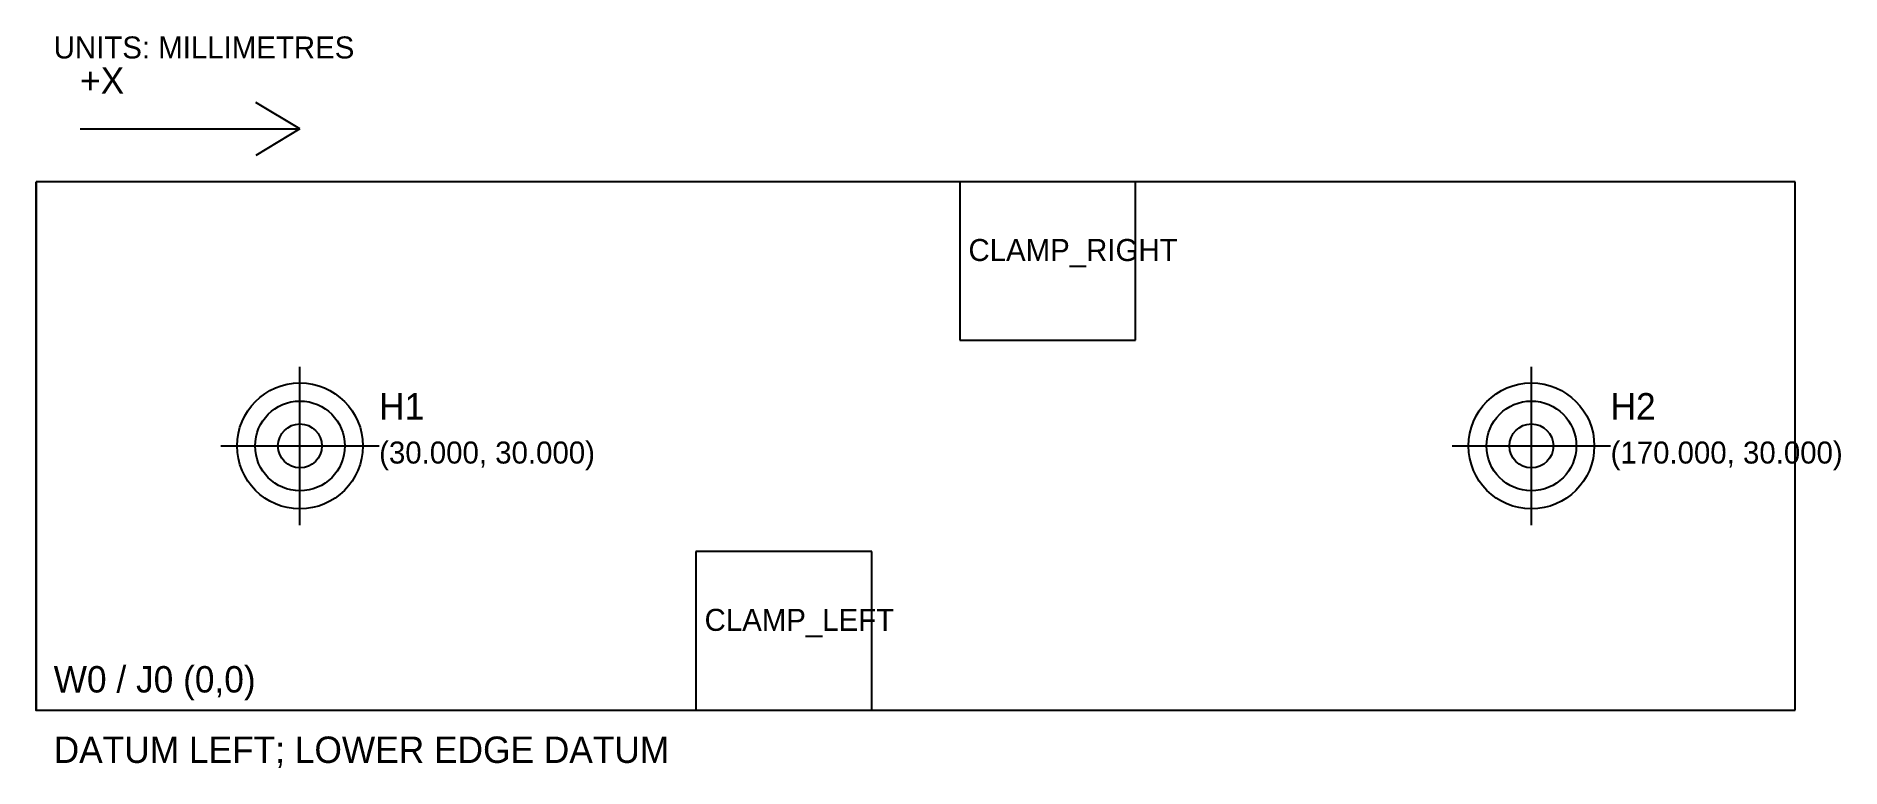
# Model space of a CAD drawing. Header units: millimetres. Extents: x 0 to 205, y -7 to 77.
import ezdxf

# ---------------------------------------------------------------- set-up
doc = ezdxf.new("R2010")
doc.units = ezdxf.units.MM
for name, color, linetype in [('ANNOTATIONS', 7, 'CONTINUOUS'), ('BODY_SEATS', 3, 'CONTINUOUS'), ('DATUMS', 4, 'CONTINUOUS'), ('FLANGE_POCKETS', 5, 'CONTINUOUS'), ('KEEPOUTS', 2, 'CONTINUOUS'), ('PILOT_HOLES', 1, 'CONTINUOUS'), ('WORKPIECE', 8, 'CONTINUOUS')]:
    doc.layers.add(name, color=color, linetype=linetype)

msp = doc.modelspace()

# ---------------------------------------------------------------- linework, layer by layer
at = {"layer": 'ANNOTATIONS'}
for p, q in [((30, 66), (25, 69)), ((5, 66), (30, 66)), ((30, 66), (25, 63))]:
    msp.add_line(p, q, dxfattribs=at)
at = {"layer": 'BODY_SEATS'}
for centre in [(30, 30), (170, 30)]:
    msp.add_circle(centre, 5.1, dxfattribs=at)
at = {"layer": 'DATUMS'}
for q in [(0, 60), (200, 0)]:
    msp.add_line((0, 0), q, dxfattribs=at)
msp.add_point((0, 0), dxfattribs=at)
at = {"layer": 'FLANGE_POCKETS'}
for centre in [(30, 30), (170, 30)]:
    msp.add_circle(centre, 7.15, dxfattribs=at)
at = {"layer": 'KEEPOUTS'}
for p, q in [((125, 60), (105, 60)), ((105, 60), (105, 42)), ((125, 42), (125, 60)), ((105, 42), (125, 42)), ((95, 18), (75, 18)), ((75, 18), (75, 0)), ((95, 0), (95, 18)), ((75, 0), (95, 0))]:
    msp.add_line(p, q, dxfattribs=at)
at = {"layer": 'PILOT_HOLES'}
for p, q in [((30, 21), (30, 39)), ((170, 21), (170, 39)), ((21, 30), (39, 30)), ((161, 30), (179, 30))]:
    msp.add_line(p, q, dxfattribs=at)
for centre in [(30, 30), (170, 30)]:
    msp.add_circle(centre, 2.5, dxfattribs=at)
for p in [(30, 30), (170, 30)]:
    msp.add_point(p, dxfattribs=at)
at = {"layer": 'WORKPIECE'}
for p, q in [((200, 60), (0, 60)), ((0, 60), (0, 0)), ((200, 0), (200, 60)), ((0, 0), (200, 0))]:
    msp.add_line(p, q, dxfattribs=at)

# ---------------------------------------------------------------- texts
at = {"layer": 'ANNOTATIONS'}
for s, height, p in [('UNITS: MILLIMETRES', 2.5, (2, 74)), ('+X', 3, (5, 70)), ('H1', 3, (39, 33)), ('H2', 3, (179, 33)), ('(30.000, 30.000)', 2.5, (39, 28)), ('(170.000, 30.000)', 2.5, (179, 28)), ('DATUM LEFT; LOWER EDGE DATUM', 3, (2, -6))]:
    msp.add_text(s, height=height, dxfattribs=at).set_placement(p)
at = {"layer": 'DATUMS'}
msp.add_text('W0 / J0 (0,0)', height=3, dxfattribs=at).set_placement((2, 2))
at = {"layer": 'KEEPOUTS'}
for s, p in [('CLAMP_RIGHT', (106, 51)), ('CLAMP_LEFT', (76, 9))]:
    msp.add_text(s, height=2.5, dxfattribs=at).set_placement(p)

doc.saveas('drawing.dxf')
